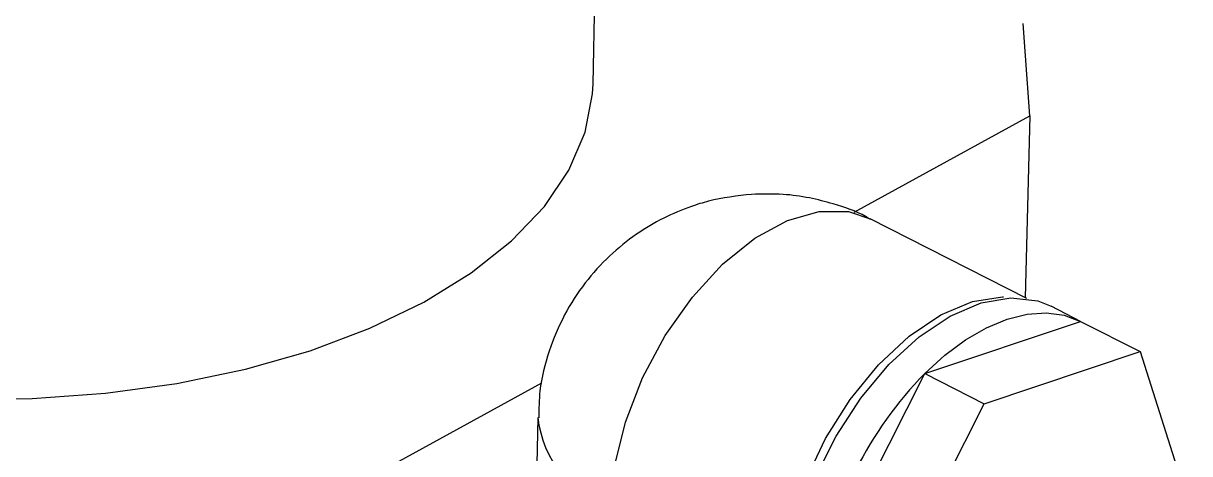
# Model space of a CAD drawing. Header units: millimetres. Extents: x 0 to 279, y 0 to 216.
# Drawn here: x 97.92 to 108, y 57.85 to 61.57 of the extents above; entities that cross this region are included whole.
import ezdxf

# ---------------------------------------------------------------- set-up
doc = ezdxf.new("R2010")
doc.units = ezdxf.units.MM

msp = doc.modelspace()

# ---------------------------------------------------------------- linework, layer by layer
at = {"color": 7, "linetype": 'Continuous', "lineweight": 25}
for p, q in [((102.844, 61.048), (102.954, 66.062)), ((106.623, 60.772), (106.565, 61.571)), ((105.102, 59.941), (106.623, 60.772)), ((106.623, 60.772), (106.582, 59.201)), ((106.596, 59.194), (105.241, 59.883)), ((107.062, 58.997), (106.806, 59.128)), ((105.714, 58.546), (107.062, 58.997)), ((107.062, 58.997), (107.576, 58.736)), ((106.228, 58.284), (107.576, 58.736)), ((107.576, 58.736), (108.005, 57.389)), ((104.798, 56.741), (105.714, 58.546)), ((105.714, 58.546), (106.228, 58.284)), ((98.456, 56.309), (102.401, 58.465)), ((105.312, 56.477), (106.228, 58.284)), ((102.367, 58.165), (102.328, 56.396))]:
    msp.add_line(p, q, dxfattribs=at)
at = {"color": 7, "linetype": 'Continuous', "lineweight": 25, "flags": 128}
for points in [[(92.074, 61.235), (92.074, 61.214), (92.112, 60.879), (92.227, 60.548), (92.414, 60.224), (92.674, 59.914), (93.001, 59.621), (93.392, 59.349), (93.84, 59.103), (94.341, 58.885), (94.886, 58.7), (95.467, 58.549), (96.078, 58.435), (96.708, 58.36), (97.349, 58.325), (97.992, 58.33), (98.627, 58.376), (99.245, 58.46), (99.838, 58.583), (100.396, 58.743), (100.912, 58.937), (101.38, 59.162)], [(101.38, 59.162), (101.791, 59.415), (102.14, 59.692), (102.423, 59.99), (102.635, 60.304), (102.775, 60.63), (102.839, 60.963), (102.844, 61.048)], [(104.604, 55.971), (104.533, 56.249), (104.514, 56.568), (104.549, 56.917), (104.635, 57.283), (104.769, 57.65), (104.947, 58.004), (105.161, 58.333), (105.404, 58.623), (105.665, 58.862), (105.934, 59.043), (106.202, 59.157), (106.457, 59.201), (106.691, 59.173), (106.806, 59.128)], [(105.714, 58.546), (105.888, 58.705), (106.067, 58.837), (106.248, 58.942), (106.426, 59.016), (106.599, 59.059), (106.765, 59.071), (106.92, 59.05), (107.062, 58.997)]]:
    msp.add_lwpolyline(points, dxfattribs=at)
at = {"color": 8, "linetype": 'Continuous', "lineweight": 25, "flags": 128}
for points in [[(102.992, 57.378), (103.03, 57.744), (103.125, 58.126), (103.273, 58.508), (103.469, 58.874), (103.703, 59.206), (103.965, 59.491), (104.243, 59.715), (104.526, 59.869), (104.8, 59.947), (105.054, 59.945), (105.242, 59.882)], [(104.711, 55.758), (104.584, 55.949), (104.494, 56.214), (104.458, 56.528), (104.479, 56.876), (104.554, 57.245), (104.681, 57.62), (104.856, 57.984), (105.069, 58.322), (105.314, 58.621), (105.579, 58.869), (105.853, 59.053), (106.125, 59.168), (106.385, 59.209), (106.394, 59.209)]]:
    msp.add_lwpolyline(points, dxfattribs=at)
at = {"color": 7, "linetype": 'Continuous', "lineweight": 25}
msp.add_arc((108.113, 56.194), 3.36, 135.5664, 170.6232, dxfattribs=at)
at = {"color": 8, "linetype": 'Continuous', "lineweight": 25}
msp.add_arc((103.314, 58.276), 0.954, 186.6511, 250.2988, dxfattribs=at)
at = {"color": 7, "linetype": 'Continuous', "lineweight": 25}
for points, knots in [([(104.216, 60.094), (104.09, 60.08), (103.914, 60.059), (103.661, 59.981), (103.448, 59.892), (103.209, 59.75), (102.979, 59.564), (102.767, 59.33), (102.588, 59.053), (102.455, 58.738), (102.379, 58.437), (102.375, 58.242), (102.374, 58.164)], [0, 0, 0, 0, 0.128461, 0.181576, 0.270159, 0.363548, 0.465043, 0.572438, 0.684731, 0.801088, 0.920915, 1, 1, 1, 1]), ([(105.243, 59.878), (105.231, 59.886), (105.131, 59.946), (104.952, 60.006), (104.711, 60.068), (104.474, 60.101), (104.307, 60.096), (104.216, 60.094)], [0, 0, 0, 0, 0.041595, 0.32835, 0.527805, 0.742946, 1, 1, 1, 1])]:
    msp.add_open_spline(points, degree=3, knots=knots, dxfattribs=at)

doc.saveas('drawing.dxf')
